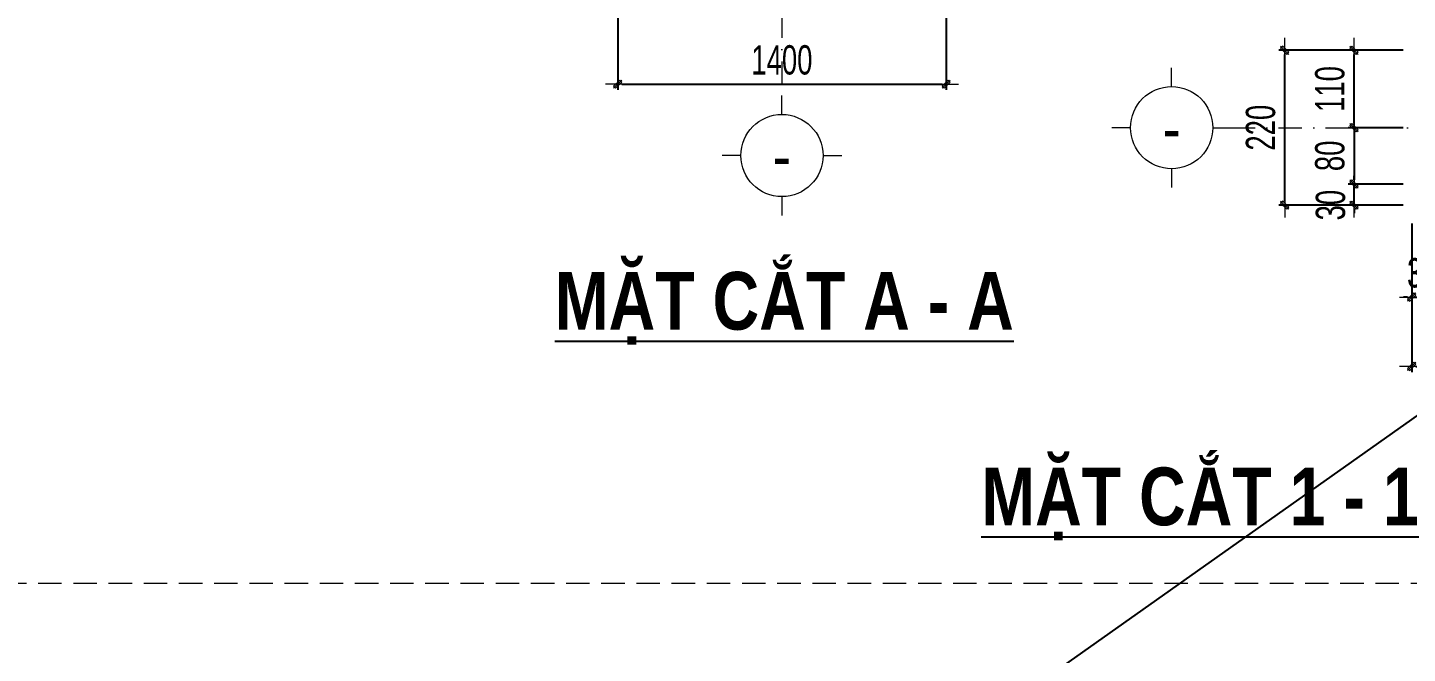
# Model space of a CAD drawing. Header units: millimetres. Extents: x -295047 to 29144, y -724756 to -246879.
# Drawn here: x -138299 to -132418, y -352176 to -349509 of the extents above; entities that cross this region are included whole.
import ezdxf
from ezdxf.enums import TextEntityAlignment as Align

# ---------------------------------------------------------------- set-up
doc = ezdxf.new("R2010")
doc.units = ezdxf.units.MM
doc.header["$MEASUREMENT"] = 0
doc.header["$PDMODE"] = 32
doc.linetypes.add('DASHDOT', pattern=[1, 0.5, -0.25, 0, -0.25])
doc.linetypes.add('HIDDEN', pattern=[0.375, 0.25, -0.125])
doc.layers.get('Defpoints').update_dxf_attribs({"color": 1})
doc.layers.add('KCS_Plotter', color=11, linetype='Continuous', plot=False)
for name, color, linetype, lineweight in [('LC Dim', 8, 'Continuous', 18), ('LC ISO', 153, 'Continuous', 13), ('LC MANH DUT', 35, 'HIDDEN', 5), ('LC Net manh', 219, 'Continuous', 5), ('LC Net truc', 79, 'DASHDOT', 13), ('LC Text1', 3, 'Continuous', 20), ('LC Text2', 7, 'Continuous', 25)]:
    doc.layers.add(name, color=color, linetype=linetype, lineweight=lineweight)
doc.styles.add('HOATBIF', font='hoatbif.shx', dxfattribs={"width": 0.7})
doc.styles.add('LC 1', font='VHAVANB_1.TTF')
doc.styles.add('LC3', font='VHARIALB_1.TTF', dxfattribs={"width": 0.8})
doc.dimstyles.new('1-100(1-50)', dxfattribs={"dimscale": 50, "dimtxt": 2.5, "dimasz": 0.35, "dimexe": 0.5, "dimexo": 0, "dimgap": 0.8, "dimtad": 1, "dimdec": 0, "dimzin": 0, "dimdsep": 46, "dimtxsty": 'HOATBIF', "dimblk1": 'DOT', "dimblk2": 'DOT', "dimsah": 1, "dimcen": -1, "dimdle": 1, "dimclrd": 256, "dimclre": 256, "dimclrt": 4, "dimadec": 3, "dimazin": 2, "dimtfac": 0.333333, "dimtdec": 0, "dimtix": 1, "dimtmove": 2, "dimatfit": 3, "dimldrblk": 'DOT', "dimfxl": 1, "dimtvp": 0.833333, "dimtolj": 1, "dimtzin": 0, "dimarcsym": 0})

# ---------------------------------------------------------------- blocks, each defined once
blk = doc.blocks.new('DOT')
at = {"layer": 'LC Dim'}
blk.add_line((-3, 0), (3, 0), dxfattribs=at)
at = {"layer": 'LC Dim', "color": 4}
blk.add_line((-1, -1), (1, 1), dxfattribs=at)
blk.add_lwpolyline([(0.5, 1), (-1, -0.5), (-0.5, -1), (1, 0.5)], close=True, dxfattribs=at)
blk = doc.blocks.new('*D138')
at = {"layer": 'Defpoints', "color": 0, "ltscale": 2, "transparency": 16777216}
for p in [(-135784.2, -349154.8), (-134384.2, -349154.8), (-134384.2, -349749.4)]:
    blk.add_point(p, dxfattribs=at)
at = {"layer": 'LC Dim', "lineweight": -2, "ltscale": 2, "transparency": 16777216}
for p, q in [((-135784.2, -349154.8), (-135784.2, -349774.4)), ((-134384.2, -349154.8), (-134384.2, -349774.4)), ((-135766.7, -349749.4), (-134401.7, -349749.4))]:
    blk.add_line(p, q, dxfattribs=at)
at = {"layer": 'LC Dim', "lineweight": -2, "ltscale": 2, "transparency": 16777216, "xscale": 17.5, "yscale": 17.5, "zscale": 17.5, "rotation": 180}
blk.add_blockref('DOT', (-135784.2, -349749.4), dxfattribs=at)
at = {"layer": 'LC Dim', "lineweight": -2, "ltscale": 2, "transparency": 16777216, "xscale": 17.5, "yscale": 17.5, "zscale": 17.5}
blk.add_blockref('DOT', (-134384.2, -349749.4), dxfattribs=at)
at = {"layer": 'LC Dim', "color": 4, "ltscale": 2, "transparency": 16777216, "insert": (-135084.2, -349646.9), "char_height": 125, "attachment_point": 5, "style": 'HOATBIF'}
blk.add_mtext('\\A1;1400', dxfattribs=at)
blk = doc.blocks.new('TIEUDE1')
at = {"layer": 'LC Text2', "color": 7, "style": 'LC 1'}
blk.add_attdef('TIªU§Ò', text='', height=5, dxfattribs=at).set_placement((0, 0), align=Align.BOTTOM_CENTER)
blk.add_attdef('TL', text='', height=3, dxfattribs=at).set_placement((0, -2), align=Align.TOP_CENTER)
blk = doc.blocks.new('TTRUC')
at = {"layer": 'LC ISO'}
for p, q in [((0, 6.95), (0, 10.13)), ((-6.95, 0), (-10.13, 0)), ((6.95, 0), (10.13, 0)), ((0, -6.95), (0, -10.13))]:
    blk.add_line(p, q, dxfattribs=at)
at = {"layer": 'LC Net manh'}
blk.add_circle((0, 0), 6.95, dxfattribs=at)
blk = doc.blocks.new('*D113')
at = {"layer": 'Defpoints', "color": 0, "ltscale": 2, "transparency": 16777216}
for p in [(-132399.8, -350343.7), (-132309.8, -350343.7), (-132309.8, -350657)]:
    blk.add_point(p, dxfattribs=at)
at = {"layer": 'LC Dim', "lineweight": -2, "ltscale": 2, "transparency": 16777216}
for p, q in [((-132399.8, -350343.7), (-132399.8, -350682)), ((-132309.8, -350343.7), (-132309.8, -350682)), ((-132417.3, -350657), (-132434.8, -350657)), ((-132399.8, -350657), (-132309.8, -350657)), ((-132292.3, -350657), (-132274.8, -350657))]:
    blk.add_line(p, q, dxfattribs=at)
at = {"layer": 'LC Dim', "lineweight": -2, "ltscale": 2, "transparency": 16777216, "xscale": 17.5, "yscale": 17.5, "zscale": 17.5}
blk.add_blockref('DOT', (-132399.8, -350657), dxfattribs=at)
at = {"layer": 'LC Dim', "lineweight": -2, "ltscale": 2, "transparency": 16777216, "xscale": 17.5, "yscale": 17.5, "zscale": 17.5, "rotation": 180}
blk.add_blockref('DOT', (-132309.8, -350657), dxfattribs=at)
at = {"layer": 'LC Dim', "color": 4, "ltscale": 2, "transparency": 16777216, "insert": (-132354.8, -350554.5), "char_height": 125, "attachment_point": 5, "style": 'HOATBIF'}
blk.add_mtext('\\A1;30', dxfattribs=at)
blk = doc.blocks.new('*D116')
at = {"layer": 'Defpoints', "color": 0, "ltscale": 2, "transparency": 16777216}
for p in [(-132399.8, -350343.7), (-131739.8, -350343.7), (-131739.8, -350952.3)]:
    blk.add_point(p, dxfattribs=at)
at = {"layer": 'LC Dim', "lineweight": -2, "ltscale": 2, "transparency": 16777216}
for p, q in [((-132399.8, -350343.7), (-132399.8, -350977.3)), ((-131739.8, -350343.7), (-131739.8, -350977.3)), ((-132382.3, -350952.3), (-131757.3, -350952.3))]:
    blk.add_line(p, q, dxfattribs=at)
at = {"layer": 'LC Dim', "lineweight": -2, "ltscale": 2, "transparency": 16777216, "xscale": 17.5, "yscale": 17.5, "zscale": 17.5, "rotation": 180}
blk.add_blockref('DOT', (-132399.8, -350952.3), dxfattribs=at)
at = {"layer": 'LC Dim', "lineweight": -2, "ltscale": 2, "transparency": 16777216, "xscale": 17.5, "yscale": 17.5, "zscale": 17.5}
blk.add_blockref('DOT', (-131739.8, -350952.3), dxfattribs=at)
at = {"layer": 'LC Dim', "color": 4, "ltscale": 2, "transparency": 16777216, "insert": (-132069.8, -350849.8), "char_height": 125, "attachment_point": 5, "style": 'HOATBIF'}
blk.add_mtext('\\A1;220', dxfattribs=at)
blk = doc.blocks.new('*D117')
at = {"layer": 'Defpoints', "color": 0, "ltscale": 2, "transparency": 16777216}
for p in [(-132645.9, -350175.1), (-132436.8, -350175.1), (-132436.8, -350265.1)]:
    blk.add_point(p, dxfattribs=at)
at = {"layer": 'LC Dim', "lineweight": -2, "ltscale": 2, "transparency": 16777216}
for p, q in [((-132645.9, -350157.6), (-132645.9, -350140.1)), ((-132436.8, -350175.1), (-132670.9, -350175.1)), ((-132645.9, -350265.1), (-132645.9, -350175.1)), ((-132436.8, -350265.1), (-132670.9, -350265.1)), ((-132645.9, -350282.6), (-132645.9, -350300.1))]:
    blk.add_line(p, q, dxfattribs=at)
at = {"layer": 'LC Dim', "lineweight": -2, "ltscale": 2, "transparency": 16777216, "xscale": 17.5, "yscale": 17.5, "zscale": 17.5}
for p, rotation in [((-132645.9, -350175.1), 270), ((-132645.9, -350265.1), 90)]:
    blk.add_blockref('DOT', p, dxfattribs=dict(at, rotation=rotation))
at = {"layer": 'LC Dim', "color": 4, "ltscale": 2, "transparency": 16777216, "insert": (-132745.5, -350265.1), "char_height": 125, "attachment_point": 5, "rotation": 90, "style": 'HOATBIF'}
blk.add_mtext('\\A1;30', dxfattribs=at)
blk = doc.blocks.new('*D118')
at = {"layer": 'Defpoints', "color": 0, "ltscale": 2, "transparency": 16777216}
for p in [(-132645.9, -349605.1), (-132436.8, -349605.1), (-132436.8, -349935.1)]:
    blk.add_point(p, dxfattribs=at)
at = {"layer": 'LC Dim', "lineweight": -2, "ltscale": 2, "transparency": 16777216}
for p, q in [((-132436.8, -349605.1), (-132670.9, -349605.1)), ((-132645.9, -349917.6), (-132645.9, -349622.6)), ((-132436.8, -349935.1), (-132670.9, -349935.1))]:
    blk.add_line(p, q, dxfattribs=at)
at = {"layer": 'LC Dim', "lineweight": -2, "ltscale": 2, "transparency": 16777216, "xscale": 17.5, "yscale": 17.5, "zscale": 17.5}
for p, rotation in [((-132645.9, -349605.1), 90), ((-132645.9, -349935.1), 270)]:
    blk.add_blockref('DOT', p, dxfattribs=dict(at, rotation=rotation))
at = {"layer": 'LC Dim', "color": 4, "ltscale": 2, "transparency": 16777216, "insert": (-132748.4, -349770.1), "char_height": 125, "attachment_point": 5, "rotation": 90, "style": 'HOATBIF'}
blk.add_mtext('\\A1;110', dxfattribs=at)
blk = doc.blocks.new('*D119')
at = {"layer": 'Defpoints', "color": 0, "ltscale": 2, "transparency": 16777216}
for p in [(-132941.1, -349605.1), (-132436.8, -349605.1), (-132436.8, -350265.1)]:
    blk.add_point(p, dxfattribs=at)
at = {"layer": 'LC Dim', "lineweight": -2, "ltscale": 2, "transparency": 16777216}
for p, q in [((-132436.8, -349605.1), (-132966.1, -349605.1)), ((-132941.1, -350247.6), (-132941.1, -349622.6)), ((-132436.8, -350265.1), (-132966.1, -350265.1))]:
    blk.add_line(p, q, dxfattribs=at)
at = {"layer": 'LC Dim', "lineweight": -2, "ltscale": 2, "transparency": 16777216, "xscale": 17.5, "yscale": 17.5, "zscale": 17.5}
for p, rotation in [((-132941.1, -349605.1), 90), ((-132941.1, -350265.1), 270)]:
    blk.add_blockref('DOT', p, dxfattribs=dict(at, rotation=rotation))
at = {"layer": 'LC Dim', "color": 4, "ltscale": 2, "transparency": 16777216, "insert": (-133043.6, -349935.1), "char_height": 125, "attachment_point": 5, "rotation": 90, "style": 'HOATBIF'}
blk.add_mtext('\\A1;220', dxfattribs=at)
blk = doc.blocks.new('*D120')
at = {"layer": 'Defpoints', "color": 0, "ltscale": 2, "transparency": 16777216}
for p in [(-132436.8, -349935.1), (-132645.9, -350175.1), (-132436.8, -350175.1)]:
    blk.add_point(p, dxfattribs=at)
at = {"layer": 'LC Dim', "lineweight": -2, "ltscale": 2, "transparency": 16777216}
for p, q in [((-132436.8, -349935.1), (-132670.9, -349935.1)), ((-132645.9, -349952.6), (-132645.9, -350157.6)), ((-132436.8, -350175.1), (-132670.9, -350175.1))]:
    blk.add_line(p, q, dxfattribs=at)
at = {"layer": 'LC Dim', "lineweight": -2, "ltscale": 2, "transparency": 16777216, "xscale": 17.5, "yscale": 17.5, "zscale": 17.5}
for p, rotation in [((-132645.9, -349935.1), 90), ((-132645.9, -350175.1), 270)]:
    blk.add_blockref('DOT', p, dxfattribs=dict(at, rotation=rotation))
at = {"layer": 'LC Dim', "color": 4, "ltscale": 2, "transparency": 16777216, "insert": (-132748.4, -350055.1), "char_height": 125, "attachment_point": 5, "rotation": 90, "style": 'HOATBIF'}
blk.add_mtext('\\A1;80', dxfattribs=at)

msp = doc.modelspace()

# ---------------------------------------------------------------- linework, layer by layer
at = {"layer": 'KCS_Plotter', "ltscale": 2}
msp.add_line((-144104.2, -359455.3), (-123104.2, -344605.3), dxfattribs=at)
at = {"layer": 'LC MANH DUT', "ltscale": 400}
msp.add_line((-143504.2, -351876.7), (-125204.2, -351876.7), dxfattribs=at)
at = {"layer": 'LC Net truc', "ltscale": 200}
for p, q in [((-135084.2, -345250.3), (-135084.2, -349824)), ((-133167.8, -349935.1), (-131537.5, -349935.1))]:
    msp.add_line(p, q, dxfattribs=at)

# ---------------------------------------------------------------- block references
at = {"layer": 'LC ISO', "xscale": 25.19610424696835, "yscale": 25.19610424696835, "zscale": 25.19610424696835}
for p in [(-133423.1, -349935.1), (-135084.2, -350053.8)]:
    msp.add_blockref('TTRUC', p, dxfattribs=at)
at = {"layer": 'LC Text2'}
ref = msp.add_blockref('TIEUDE1', (-135074.1, -350869.9), dxfattribs=dict(at, xscale=50.00000000009664, yscale=50.00000000009664, zscale=50.00000000009664))
ref.add_attrib('TIªU§Ò', '%%UmÆt c¾t A - A', dxfattribs={"color": 7, "height": 246.221, "style": 'LC3', "width": 0.8}).set_placement((-135074.1, -350869.9), align=Align.BOTTOM_CENTER)
ref = msp.add_blockref('TIEUDE1', (-133296, -351703.6), dxfattribs=dict(at, xscale=-50.00000000009664, yscale=50.00000000009664, zscale=50.00000000009664))
ref.add_attrib('TIªU§Ò', '%%UmÆt c¾t 1 - 1', dxfattribs={"color": 7, "height": 246.221, "style": 'LC3', "width": 0.8}).set_placement((-133301.9, -351703.6), align=Align.BOTTOM_CENTER)

# ---------------------------------------------------------------- texts
at = {"layer": 'LC Text1', "ltscale": 0.2, "style": 'LC 1', "width": 0.9}
for p in [(-133423.1, -350095.6), (-135084.2, -350214.3)]:
    msp.add_text('-', height=197.3, dxfattribs=at).set_placement(p, align=Align.BOTTOM_CENTER)

# ---------------------------------------------------------------- dimensions: what is measured, and where the dimension line sits
at = {"layer": 'LC Dim', "ltscale": 2}
dim = msp.add_linear_dim(base=(-134384.2, -349749.4), p1=(-135784.2, -349154.8), p2=(-134384.2, -349154.8), dimstyle='1-100(1-50)', dxfattribs=at)
dim.commit()
dim.dimension.update_dxf_attribs({"geometry": '*D138', "text_midpoint": (-135084.2, -349646.9)})
for base, p1, p2, angle, picture, middle in [((-132941.1, -349605.1), (-132436.8, -350265.1), (-132436.8, -349605.1), 90, '*D119', (-133043.6, -349935.1)), ((-132645.9, -349605.1), (-132436.8, -349935.1), (-132436.8, -349605.1), 90, '*D118', (-132748.4, -349770.1)), ((-132645.9, -350175.1), (-132436.8, -349935.1), (-132436.8, -350175.1), 270, '*D120', (-132748.4, -350055.1))]:
    dim = msp.add_linear_dim(base=base, p1=p1, p2=p2, angle=angle, dimstyle='1-100(1-50)', override={"dimlfac": 0.333333}, dxfattribs=at)
    dim.commit()
    dim.dimension.update_dxf_attribs({"geometry": picture, "text_midpoint": middle})
dim = msp.add_linear_dim(base=(-132645.9, -350175.1), p1=(-132436.8, -350265.1), p2=(-132436.8, -350175.1), angle=90, dimstyle='1-100(1-50)', override={"dimlfac": 0.333333}, dxfattribs=at)
dim.commit()
dim.dimension.update_dxf_attribs({"geometry": '*D117', "text_midpoint": (-132745.5, -350265.1), "dimtype": 160})
for base, p2, picture, middle in [((-132309.8, -350657), (-132309.8, -350343.7), '*D113', (-132354.8, -350554.5)), ((-131739.8, -350952.3), (-131739.8, -350343.7), '*D116', (-132069.8, -350849.8))]:
    dim = msp.add_linear_dim(base=base, p1=(-132399.8, -350343.7), p2=p2, dimstyle='1-100(1-50)', override={"dimlfac": 0.333333}, dxfattribs=at)
    dim.commit()
    dim.dimension.update_dxf_attribs({"geometry": picture, "text_midpoint": middle})

doc.saveas('drawing.dxf')
